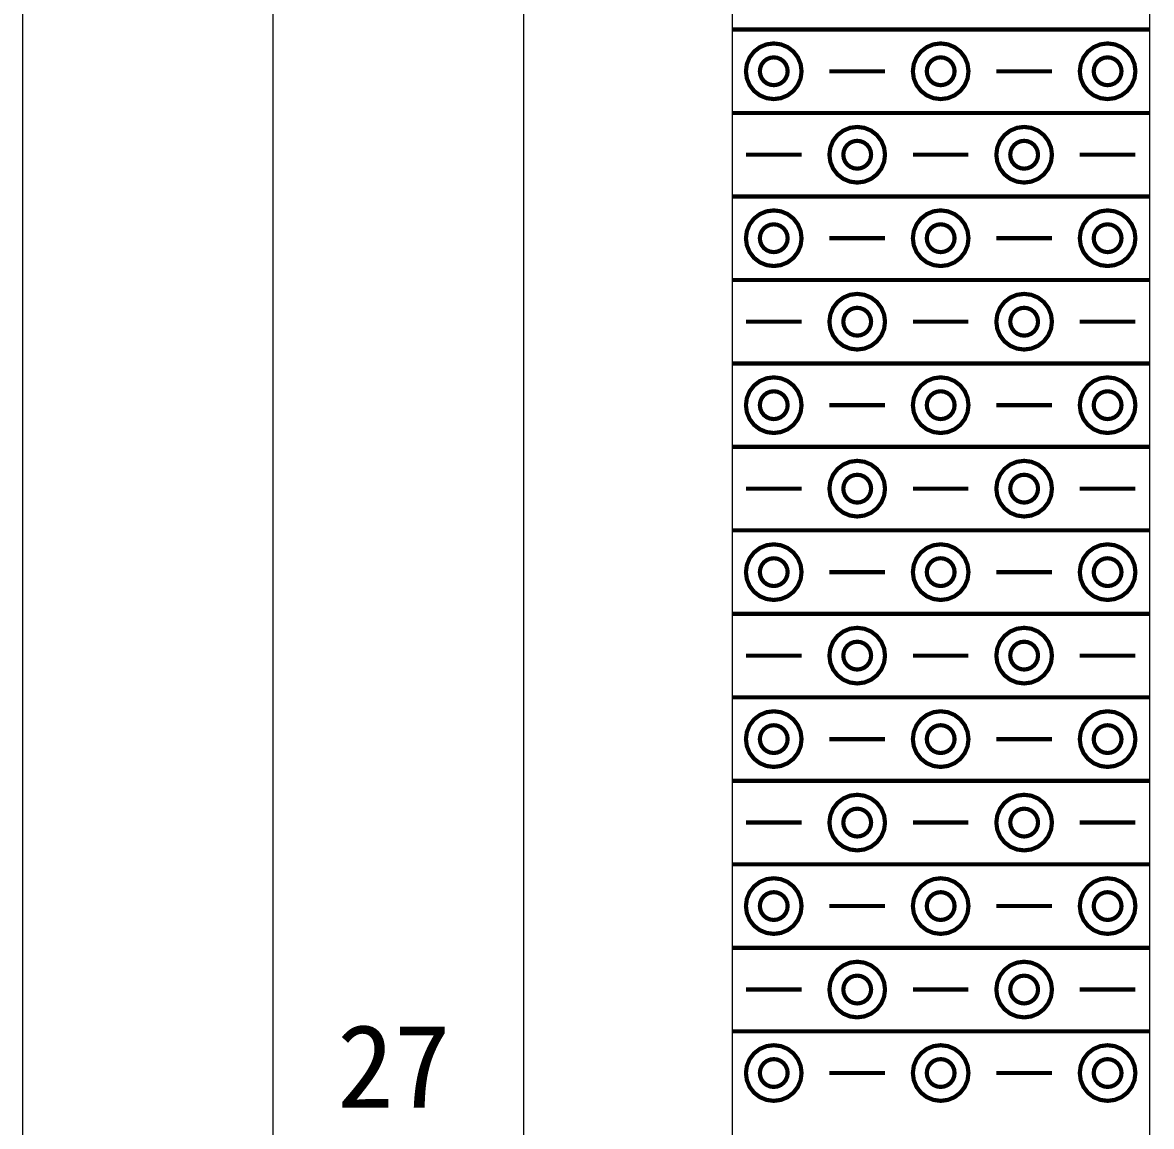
# Model space of a CAD drawing. Header units: inches. Extents: x -27 to 109, y -598 to 26.
# Drawn here: x 14.68 to 20.09, y -151.56 to -146.27 of the extents above; entities that cross this region are included whole.
import ezdxf

# ---------------------------------------------------------------- set-up
doc = ezdxf.new("R2010")
doc.units = ezdxf.units.IN
doc.header["$MEASUREMENT"] = 0
doc.layers.get('0').update_dxf_attribs({"lineweight": 0})
doc.styles.add('宋体', font='')
doc.styles.get('宋体').set_extended_font_data('宋体')

# ---------------------------------------------------------------- blocks, each defined once
blk = doc.blocks.new('lr_block_25')
at = {"color": 7, "const_width": 0.02}
for points in [[(18.0817, -146.3037), (18.8817, -146.3037)], [(18.8817, -146.3037), (19.6817, -146.3037)], [(19.6817, -146.3037), (20.0817, -146.3037)], [(18.415, -146.5037), (18.4105, -146.4692), (18.3971, -146.4371), (18.3759, -146.4095), (18.3483, -146.3883), (18.3162, -146.3749), (18.2817, -146.3704), (18.2471, -146.3749), (18.215, -146.3883), (18.1874, -146.4095), (18.1662, -146.4371), (18.1529, -146.4692), (18.1483, -146.5037), (18.1529, -146.5383), (18.1662, -146.5704), (18.1874, -146.598), (18.215, -146.6192), (18.2471, -146.6325), (18.2817, -146.6371), (18.3162, -146.6325), (18.3483, -146.6192), (18.3759, -146.598), (18.3971, -146.5704), (18.4105, -146.5383), (18.415, -146.5037)], [(19.215, -146.5037), (19.2105, -146.4692), (19.1971, -146.4371), (19.1759, -146.4095), (19.1483, -146.3883), (19.1162, -146.3749), (19.0817, -146.3704), (19.0471, -146.3749), (19.015, -146.3883), (18.9874, -146.4095), (18.9662, -146.4371), (18.9529, -146.4692), (18.9483, -146.5037), (18.9529, -146.5383), (18.9662, -146.5704), (18.9874, -146.598), (19.015, -146.6192), (19.0471, -146.6325), (19.0817, -146.6371), (19.1162, -146.6325), (19.1483, -146.6192), (19.1759, -146.598), (19.1971, -146.5704), (19.2105, -146.5383), (19.215, -146.5037)], [(20.015, -146.5037), (20.0105, -146.4692), (19.9971, -146.4371), (19.9759, -146.4095), (19.9483, -146.3883), (19.9162, -146.3749), (19.8817, -146.3704), (19.8471, -146.3749), (19.815, -146.3883), (19.7874, -146.4095), (19.7662, -146.4371), (19.7529, -146.4692), (19.7483, -146.5037), (19.7529, -146.5383), (19.7662, -146.5704), (19.7874, -146.598), (19.815, -146.6192), (19.8471, -146.6325), (19.8817, -146.6371), (19.9162, -146.6325), (19.9483, -146.6192), (19.9759, -146.598), (19.9971, -146.5704), (20.0105, -146.5383), (20.015, -146.5037)], [(18.3483, -146.5037), (18.3461, -146.4865), (18.3394, -146.4704), (18.3289, -146.4565), (18.315, -146.446), (18.2989, -146.4393), (18.2817, -146.4371), (18.2645, -146.4393), (18.2483, -146.446), (18.2345, -146.4565), (18.2239, -146.4704), (18.2173, -146.4865), (18.215, -146.5037), (18.2173, -146.5209), (18.2239, -146.5371), (18.2345, -146.5509), (18.2483, -146.5615), (18.2645, -146.5681), (18.2817, -146.5704), (18.2989, -146.5681), (18.315, -146.5615), (18.3289, -146.5509), (18.3394, -146.5371), (18.3461, -146.5209), (18.3483, -146.5037)], [(19.1483, -146.5037), (19.1461, -146.4865), (19.1394, -146.4704), (19.1289, -146.4565), (19.115, -146.446), (19.0989, -146.4393), (19.0817, -146.4371), (19.0645, -146.4393), (19.0483, -146.446), (19.0345, -146.4565), (19.0239, -146.4704), (19.0173, -146.4865), (19.015, -146.5037), (19.0173, -146.5209), (19.0239, -146.5371), (19.0345, -146.5509), (19.0483, -146.5615), (19.0645, -146.5681), (19.0817, -146.5704), (19.0989, -146.5681), (19.115, -146.5615), (19.1289, -146.5509), (19.1394, -146.5371), (19.1461, -146.5209), (19.1483, -146.5037)], [(19.9483, -146.5037), (19.9461, -146.4865), (19.9394, -146.4704), (19.9289, -146.4565), (19.915, -146.446), (19.8989, -146.4393), (19.8817, -146.4371), (19.8645, -146.4393), (19.8483, -146.446), (19.8345, -146.4565), (19.8239, -146.4704), (19.8173, -146.4865), (19.815, -146.5037), (19.8173, -146.5209), (19.8239, -146.5371), (19.8345, -146.5509), (19.8483, -146.5615), (19.8645, -146.5681), (19.8817, -146.5704), (19.8989, -146.5681), (19.915, -146.5615), (19.9289, -146.5509), (19.9394, -146.5371), (19.9461, -146.5209), (19.9483, -146.5037)], [(18.5483, -146.5037), (18.815, -146.5037)], [(19.3483, -146.5037), (19.615, -146.5037)], [(18.0817, -146.7037), (18.8817, -146.7037)], [(18.8817, -146.7037), (19.6817, -146.7037)], [(19.6817, -146.7037), (20.0817, -146.7037)], [(18.815, -146.9037), (18.8105, -146.8692), (18.7971, -146.8371), (18.7759, -146.8095), (18.7483, -146.7883), (18.7162, -146.7749), (18.6817, -146.7704), (18.6471, -146.7749), (18.615, -146.7883), (18.5874, -146.8095), (18.5662, -146.8371), (18.5529, -146.8692), (18.5483, -146.9037), (18.5529, -146.9383), (18.5662, -146.9704), (18.5874, -146.998), (18.615, -147.0192), (18.6471, -147.0325), (18.6817, -147.0371), (18.7162, -147.0325), (18.7483, -147.0192), (18.7759, -146.998), (18.7971, -146.9704), (18.8105, -146.9383), (18.815, -146.9037)], [(19.615, -146.9037), (19.6105, -146.8692), (19.5971, -146.8371), (19.5759, -146.8095), (19.5483, -146.7883), (19.5162, -146.7749), (19.4817, -146.7704), (19.4471, -146.7749), (19.415, -146.7883), (19.3874, -146.8095), (19.3662, -146.8371), (19.3529, -146.8692), (19.3483, -146.9037), (19.3529, -146.9383), (19.3662, -146.9704), (19.3874, -146.998), (19.415, -147.0192), (19.4471, -147.0325), (19.4817, -147.0371), (19.5162, -147.0325), (19.5483, -147.0192), (19.5759, -146.998), (19.5971, -146.9704), (19.6105, -146.9383), (19.615, -146.9037)], [(18.7483, -146.9037), (18.7461, -146.8865), (18.7394, -146.8704), (18.7289, -146.8565), (18.715, -146.846), (18.6989, -146.8393), (18.6817, -146.8371), (18.6645, -146.8393), (18.6483, -146.846), (18.6345, -146.8565), (18.6239, -146.8704), (18.6173, -146.8865), (18.615, -146.9037), (18.6173, -146.9209), (18.6239, -146.9371), (18.6345, -146.9509), (18.6483, -146.9615), (18.6645, -146.9681), (18.6817, -146.9704), (18.6989, -146.9681), (18.715, -146.9615), (18.7289, -146.9509), (18.7394, -146.9371), (18.7461, -146.9209), (18.7483, -146.9037)], [(19.5483, -146.9037), (19.5461, -146.8865), (19.5394, -146.8704), (19.5289, -146.8565), (19.515, -146.846), (19.4989, -146.8393), (19.4817, -146.8371), (19.4645, -146.8393), (19.4483, -146.846), (19.4345, -146.8565), (19.4239, -146.8704), (19.4173, -146.8865), (19.415, -146.9037), (19.4173, -146.9209), (19.4239, -146.9371), (19.4345, -146.9509), (19.4483, -146.9615), (19.4645, -146.9681), (19.4817, -146.9704), (19.4989, -146.9681), (19.515, -146.9615), (19.5289, -146.9509), (19.5394, -146.9371), (19.5461, -146.9209), (19.5483, -146.9037)], [(18.415, -146.9037), (18.1483, -146.9037)], [(19.215, -146.9037), (18.9483, -146.9037)], [(20.015, -146.9037), (19.7483, -146.9037)], [(18.0817, -147.1037), (18.8817, -147.1037)], [(18.8817, -147.1037), (19.6817, -147.1037)], [(19.6817, -147.1037), (20.0817, -147.1037)], [(18.415, -147.3037), (18.4105, -147.2692), (18.3971, -147.2371), (18.3759, -147.2095), (18.3483, -147.1883), (18.3162, -147.1749), (18.2817, -147.1704), (18.2471, -147.1749), (18.215, -147.1883), (18.1874, -147.2095), (18.1662, -147.2371), (18.1529, -147.2692), (18.1483, -147.3037), (18.1529, -147.3383), (18.1662, -147.3704), (18.1874, -147.398), (18.215, -147.4192), (18.2471, -147.4325), (18.2817, -147.4371), (18.3162, -147.4325), (18.3483, -147.4192), (18.3759, -147.398), (18.3971, -147.3704), (18.4105, -147.3383), (18.415, -147.3037)], [(19.215, -147.3037), (19.2105, -147.2692), (19.1971, -147.2371), (19.1759, -147.2095), (19.1483, -147.1883), (19.1162, -147.1749), (19.0817, -147.1704), (19.0471, -147.1749), (19.015, -147.1883), (18.9874, -147.2095), (18.9662, -147.2371), (18.9529, -147.2692), (18.9483, -147.3037), (18.9529, -147.3383), (18.9662, -147.3704), (18.9874, -147.398), (19.015, -147.4192), (19.0471, -147.4325), (19.0817, -147.4371), (19.1162, -147.4325), (19.1483, -147.4192), (19.1759, -147.398), (19.1971, -147.3704), (19.2105, -147.3383), (19.215, -147.3037)], [(20.015, -147.3037), (20.0105, -147.2692), (19.9971, -147.2371), (19.9759, -147.2095), (19.9483, -147.1883), (19.9162, -147.1749), (19.8817, -147.1704), (19.8471, -147.1749), (19.815, -147.1883), (19.7874, -147.2095), (19.7662, -147.2371), (19.7529, -147.2692), (19.7483, -147.3037), (19.7529, -147.3383), (19.7662, -147.3704), (19.7874, -147.398), (19.815, -147.4192), (19.8471, -147.4325), (19.8817, -147.4371), (19.9162, -147.4325), (19.9483, -147.4192), (19.9759, -147.398), (19.9971, -147.3704), (20.0105, -147.3383), (20.015, -147.3037)], [(18.3483, -147.3037), (18.3461, -147.2865), (18.3394, -147.2704), (18.3289, -147.2565), (18.315, -147.246), (18.2989, -147.2393), (18.2817, -147.2371), (18.2645, -147.2393), (18.2483, -147.246), (18.2345, -147.2565), (18.2239, -147.2704), (18.2173, -147.2865), (18.215, -147.3037), (18.2173, -147.3209), (18.2239, -147.3371), (18.2345, -147.3509), (18.2483, -147.3615), (18.2645, -147.3681), (18.2817, -147.3704), (18.2989, -147.3681), (18.315, -147.3615), (18.3289, -147.3509), (18.3394, -147.3371), (18.3461, -147.3209), (18.3483, -147.3037)], [(19.1483, -147.3037), (19.1461, -147.2865), (19.1394, -147.2704), (19.1289, -147.2565), (19.115, -147.246), (19.0989, -147.2393), (19.0817, -147.2371), (19.0645, -147.2393), (19.0483, -147.246), (19.0345, -147.2565), (19.0239, -147.2704), (19.0173, -147.2865), (19.015, -147.3037), (19.0173, -147.3209), (19.0239, -147.3371), (19.0345, -147.3509), (19.0483, -147.3615), (19.0645, -147.3681), (19.0817, -147.3704), (19.0989, -147.3681), (19.115, -147.3615), (19.1289, -147.3509), (19.1394, -147.3371), (19.1461, -147.3209), (19.1483, -147.3037)], [(19.9483, -147.3037), (19.9461, -147.2865), (19.9394, -147.2704), (19.9289, -147.2565), (19.915, -147.246), (19.8989, -147.2393), (19.8817, -147.2371), (19.8645, -147.2393), (19.8483, -147.246), (19.8345, -147.2565), (19.8239, -147.2704), (19.8173, -147.2865), (19.815, -147.3037), (19.8173, -147.3209), (19.8239, -147.3371), (19.8345, -147.3509), (19.8483, -147.3615), (19.8645, -147.3681), (19.8817, -147.3704), (19.8989, -147.3681), (19.915, -147.3615), (19.9289, -147.3509), (19.9394, -147.3371), (19.9461, -147.3209), (19.9483, -147.3037)], [(18.5483, -147.3037), (18.815, -147.3037)], [(19.3483, -147.3037), (19.615, -147.3037)], [(18.0817, -147.5037), (18.8817, -147.5037)], [(18.8817, -147.5037), (19.6817, -147.5037)], [(19.6817, -147.5037), (20.0817, -147.5037)], [(18.815, -147.7037), (18.8105, -147.6692), (18.7971, -147.6371), (18.7759, -147.6095), (18.7483, -147.5883), (18.7162, -147.5749), (18.6817, -147.5704), (18.6471, -147.5749), (18.615, -147.5883), (18.5874, -147.6095), (18.5662, -147.6371), (18.5529, -147.6692), (18.5483, -147.7037), (18.5529, -147.7383), (18.5662, -147.7704), (18.5874, -147.798), (18.615, -147.8192), (18.6471, -147.8325), (18.6817, -147.8371), (18.7162, -147.8325), (18.7483, -147.8192), (18.7759, -147.798), (18.7971, -147.7704), (18.8105, -147.7383), (18.815, -147.7037)], [(19.615, -147.7037), (19.6105, -147.6692), (19.5971, -147.6371), (19.5759, -147.6095), (19.5483, -147.5883), (19.5162, -147.5749), (19.4817, -147.5704), (19.4471, -147.5749), (19.415, -147.5883), (19.3874, -147.6095), (19.3662, -147.6371), (19.3529, -147.6692), (19.3483, -147.7037), (19.3529, -147.7383), (19.3662, -147.7704), (19.3874, -147.798), (19.415, -147.8192), (19.4471, -147.8325), (19.4817, -147.8371), (19.5162, -147.8325), (19.5483, -147.8192), (19.5759, -147.798), (19.5971, -147.7704), (19.6105, -147.7383), (19.615, -147.7037)], [(18.7483, -147.7037), (18.7461, -147.6865), (18.7394, -147.6704), (18.7289, -147.6565), (18.715, -147.646), (18.6989, -147.6393), (18.6817, -147.6371), (18.6645, -147.6393), (18.6483, -147.646), (18.6345, -147.6565), (18.6239, -147.6704), (18.6173, -147.6865), (18.615, -147.7037), (18.6173, -147.7209), (18.6239, -147.7371), (18.6345, -147.7509), (18.6483, -147.7615), (18.6645, -147.7681), (18.6817, -147.7704), (18.6989, -147.7681), (18.715, -147.7615), (18.7289, -147.7509), (18.7394, -147.7371), (18.7461, -147.7209), (18.7483, -147.7037)], [(19.5483, -147.7037), (19.5461, -147.6865), (19.5394, -147.6704), (19.5289, -147.6565), (19.515, -147.646), (19.4989, -147.6393), (19.4817, -147.6371), (19.4645, -147.6393), (19.4483, -147.646), (19.4345, -147.6565), (19.4239, -147.6704), (19.4173, -147.6865), (19.415, -147.7037), (19.4173, -147.7209), (19.4239, -147.7371), (19.4345, -147.7509), (19.4483, -147.7615), (19.4645, -147.7681), (19.4817, -147.7704), (19.4989, -147.7681), (19.515, -147.7615), (19.5289, -147.7509), (19.5394, -147.7371), (19.5461, -147.7209), (19.5483, -147.7037)], [(18.415, -147.7037), (18.1483, -147.7037)], [(19.215, -147.7037), (18.9483, -147.7037)], [(20.015, -147.7037), (19.7483, -147.7037)], [(18.0817, -147.9037), (18.8817, -147.9037)], [(18.8817, -147.9037), (19.6817, -147.9037)], [(19.6817, -147.9037), (20.0817, -147.9037)], [(18.415, -148.1037), (18.4105, -148.0692), (18.3971, -148.0371), (18.3759, -148.0095), (18.3483, -147.9883), (18.3162, -147.9749), (18.2817, -147.9704), (18.2471, -147.9749), (18.215, -147.9883), (18.1874, -148.0095), (18.1662, -148.0371), (18.1529, -148.0692), (18.1483, -148.1037), (18.1529, -148.1383), (18.1662, -148.1704), (18.1874, -148.198), (18.215, -148.2192), (18.2471, -148.2325), (18.2817, -148.2371), (18.3162, -148.2325), (18.3483, -148.2192), (18.3759, -148.198), (18.3971, -148.1704), (18.4105, -148.1383), (18.415, -148.1037)], [(19.215, -148.1037), (19.2105, -148.0692), (19.1971, -148.0371), (19.1759, -148.0095), (19.1483, -147.9883), (19.1162, -147.9749), (19.0817, -147.9704), (19.0471, -147.9749), (19.015, -147.9883), (18.9874, -148.0095), (18.9662, -148.0371), (18.9529, -148.0692), (18.9483, -148.1037), (18.9529, -148.1383), (18.9662, -148.1704), (18.9874, -148.198), (19.015, -148.2192), (19.0471, -148.2325), (19.0817, -148.2371), (19.1162, -148.2325), (19.1483, -148.2192), (19.1759, -148.198), (19.1971, -148.1704), (19.2105, -148.1383), (19.215, -148.1037)], [(20.015, -148.1037), (20.0105, -148.0692), (19.9971, -148.0371), (19.9759, -148.0095), (19.9483, -147.9883), (19.9162, -147.9749), (19.8817, -147.9704), (19.8471, -147.9749), (19.815, -147.9883), (19.7874, -148.0095), (19.7662, -148.0371), (19.7529, -148.0692), (19.7483, -148.1037), (19.7529, -148.1383), (19.7662, -148.1704), (19.7874, -148.198), (19.815, -148.2192), (19.8471, -148.2325), (19.8817, -148.2371), (19.9162, -148.2325), (19.9483, -148.2192), (19.9759, -148.198), (19.9971, -148.1704), (20.0105, -148.1383), (20.015, -148.1037)], [(18.3483, -148.1037), (18.3461, -148.0865), (18.3394, -148.0704), (18.3289, -148.0565), (18.315, -148.046), (18.2989, -148.0393), (18.2817, -148.0371), (18.2645, -148.0393), (18.2483, -148.046), (18.2345, -148.0565), (18.2239, -148.0704), (18.2173, -148.0865), (18.215, -148.1037), (18.2173, -148.1209), (18.2239, -148.1371), (18.2345, -148.1509), (18.2483, -148.1615), (18.2645, -148.1681), (18.2817, -148.1704), (18.2989, -148.1681), (18.315, -148.1615), (18.3289, -148.1509), (18.3394, -148.1371), (18.3461, -148.1209), (18.3483, -148.1037)], [(19.1483, -148.1037), (19.1461, -148.0865), (19.1394, -148.0704), (19.1289, -148.0565), (19.115, -148.046), (19.0989, -148.0393), (19.0817, -148.0371), (19.0645, -148.0393), (19.0483, -148.046), (19.0345, -148.0565), (19.0239, -148.0704), (19.0173, -148.0865), (19.015, -148.1037), (19.0173, -148.1209), (19.0239, -148.1371), (19.0345, -148.1509), (19.0483, -148.1615), (19.0645, -148.1681), (19.0817, -148.1704), (19.0989, -148.1681), (19.115, -148.1615), (19.1289, -148.1509), (19.1394, -148.1371), (19.1461, -148.1209), (19.1483, -148.1037)], [(19.9483, -148.1037), (19.9461, -148.0865), (19.9394, -148.0704), (19.9289, -148.0565), (19.915, -148.046), (19.8989, -148.0393), (19.8817, -148.0371), (19.8645, -148.0393), (19.8483, -148.046), (19.8345, -148.0565), (19.8239, -148.0704), (19.8173, -148.0865), (19.815, -148.1037), (19.8173, -148.1209), (19.8239, -148.1371), (19.8345, -148.1509), (19.8483, -148.1615), (19.8645, -148.1681), (19.8817, -148.1704), (19.8989, -148.1681), (19.915, -148.1615), (19.9289, -148.1509), (19.9394, -148.1371), (19.9461, -148.1209), (19.9483, -148.1037)], [(18.5483, -148.1037), (18.815, -148.1037)], [(19.3483, -148.1037), (19.615, -148.1037)], [(18.0817, -148.3037), (18.8817, -148.3037)], [(18.8817, -148.3037), (19.6817, -148.3037)], [(19.6817, -148.3037), (20.0817, -148.3037)], [(18.815, -148.5037), (18.8105, -148.4692), (18.7971, -148.4371), (18.7759, -148.4095), (18.7483, -148.3883), (18.7162, -148.3749), (18.6817, -148.3704), (18.6471, -148.3749), (18.615, -148.3883), (18.5874, -148.4095), (18.5662, -148.4371), (18.5529, -148.4692), (18.5483, -148.5037), (18.5529, -148.5383), (18.5662, -148.5704), (18.5874, -148.598), (18.615, -148.6192), (18.6471, -148.6325), (18.6817, -148.6371), (18.7162, -148.6325), (18.7483, -148.6192), (18.7759, -148.598), (18.7971, -148.5704), (18.8105, -148.5383), (18.815, -148.5037)], [(19.615, -148.5037), (19.6105, -148.4692), (19.5971, -148.4371), (19.5759, -148.4095), (19.5483, -148.3883), (19.5162, -148.3749), (19.4817, -148.3704), (19.4471, -148.3749), (19.415, -148.3883), (19.3874, -148.4095), (19.3662, -148.4371), (19.3529, -148.4692), (19.3483, -148.5037), (19.3529, -148.5383), (19.3662, -148.5704), (19.3874, -148.598), (19.415, -148.6192), (19.4471, -148.6325), (19.4817, -148.6371), (19.5162, -148.6325), (19.5483, -148.6192), (19.5759, -148.598), (19.5971, -148.5704), (19.6105, -148.5383), (19.615, -148.5037)], [(18.7483, -148.5037), (18.7461, -148.4865), (18.7394, -148.4704), (18.7289, -148.4565), (18.715, -148.446), (18.6989, -148.4393), (18.6817, -148.4371), (18.6645, -148.4393), (18.6483, -148.446), (18.6345, -148.4565), (18.6239, -148.4704), (18.6173, -148.4865), (18.615, -148.5037), (18.6173, -148.5209), (18.6239, -148.5371), (18.6345, -148.5509), (18.6483, -148.5615), (18.6645, -148.5681), (18.6817, -148.5704), (18.6989, -148.5681), (18.715, -148.5615), (18.7289, -148.5509), (18.7394, -148.5371), (18.7461, -148.5209), (18.7483, -148.5037)], [(19.5483, -148.5037), (19.5461, -148.4865), (19.5394, -148.4704), (19.5289, -148.4565), (19.515, -148.446), (19.4989, -148.4393), (19.4817, -148.4371), (19.4645, -148.4393), (19.4483, -148.446), (19.4345, -148.4565), (19.4239, -148.4704), (19.4173, -148.4865), (19.415, -148.5037), (19.4173, -148.5209), (19.4239, -148.5371), (19.4345, -148.5509), (19.4483, -148.5615), (19.4645, -148.5681), (19.4817, -148.5704), (19.4989, -148.5681), (19.515, -148.5615), (19.5289, -148.5509), (19.5394, -148.5371), (19.5461, -148.5209), (19.5483, -148.5037)], [(18.415, -148.5037), (18.1483, -148.5037)], [(19.215, -148.5037), (18.9483, -148.5037)], [(20.015, -148.5037), (19.7483, -148.5037)], [(18.0817, -148.7037), (18.8817, -148.7037)], [(18.8817, -148.7037), (19.6817, -148.7037)], [(19.6817, -148.7037), (20.0817, -148.7037)], [(18.415, -148.9037), (18.4105, -148.8692), (18.3971, -148.8371), (18.3759, -148.8095), (18.3483, -148.7883), (18.3162, -148.7749), (18.2817, -148.7704), (18.2471, -148.7749), (18.215, -148.7883), (18.1874, -148.8095), (18.1662, -148.8371), (18.1529, -148.8692), (18.1483, -148.9037), (18.1529, -148.9383), (18.1662, -148.9704), (18.1874, -148.998), (18.215, -149.0192), (18.2471, -149.0325), (18.2817, -149.0371), (18.3162, -149.0325), (18.3483, -149.0192), (18.3759, -148.998), (18.3971, -148.9704), (18.4105, -148.9383), (18.415, -148.9037)], [(19.215, -148.9037), (19.2105, -148.8692), (19.1971, -148.8371), (19.1759, -148.8095), (19.1483, -148.7883), (19.1162, -148.7749), (19.0817, -148.7704), (19.0471, -148.7749), (19.015, -148.7883), (18.9874, -148.8095), (18.9662, -148.8371), (18.9529, -148.8692), (18.9483, -148.9037), (18.9529, -148.9383), (18.9662, -148.9704), (18.9874, -148.998), (19.015, -149.0192), (19.0471, -149.0325), (19.0817, -149.0371), (19.1162, -149.0325), (19.1483, -149.0192), (19.1759, -148.998), (19.1971, -148.9704), (19.2105, -148.9383), (19.215, -148.9037)], [(20.015, -148.9037), (20.0105, -148.8692), (19.9971, -148.8371), (19.9759, -148.8095), (19.9483, -148.7883), (19.9162, -148.7749), (19.8817, -148.7704), (19.8471, -148.7749), (19.815, -148.7883), (19.7874, -148.8095), (19.7662, -148.8371), (19.7529, -148.8692), (19.7483, -148.9037), (19.7529, -148.9383), (19.7662, -148.9704), (19.7874, -148.998), (19.815, -149.0192), (19.8471, -149.0325), (19.8817, -149.0371), (19.9162, -149.0325), (19.9483, -149.0192), (19.9759, -148.998), (19.9971, -148.9704), (20.0105, -148.9383), (20.015, -148.9037)], [(18.3483, -148.9037), (18.3461, -148.8865), (18.3394, -148.8704), (18.3289, -148.8565), (18.315, -148.846), (18.2989, -148.8393), (18.2817, -148.8371), (18.2645, -148.8393), (18.2483, -148.846), (18.2345, -148.8565), (18.2239, -148.8704), (18.2173, -148.8865), (18.215, -148.9037), (18.2173, -148.9209), (18.2239, -148.9371), (18.2345, -148.9509), (18.2483, -148.9615), (18.2645, -148.9681), (18.2817, -148.9704), (18.2989, -148.9681), (18.315, -148.9615), (18.3289, -148.9509), (18.3394, -148.9371), (18.3461, -148.9209), (18.3483, -148.9037)], [(19.1483, -148.9037), (19.1461, -148.8865), (19.1394, -148.8704), (19.1289, -148.8565), (19.115, -148.846), (19.0989, -148.8393), (19.0817, -148.8371), (19.0645, -148.8393), (19.0483, -148.846), (19.0345, -148.8565), (19.0239, -148.8704), (19.0173, -148.8865), (19.015, -148.9037), (19.0173, -148.9209), (19.0239, -148.9371), (19.0345, -148.9509), (19.0483, -148.9615), (19.0645, -148.9681), (19.0817, -148.9704), (19.0989, -148.9681), (19.115, -148.9615), (19.1289, -148.9509), (19.1394, -148.9371), (19.1461, -148.9209), (19.1483, -148.9037)], [(19.9483, -148.9037), (19.9461, -148.8865), (19.9394, -148.8704), (19.9289, -148.8565), (19.915, -148.846), (19.8989, -148.8393), (19.8817, -148.8371), (19.8645, -148.8393), (19.8483, -148.846), (19.8345, -148.8565), (19.8239, -148.8704), (19.8173, -148.8865), (19.815, -148.9037), (19.8173, -148.9209), (19.8239, -148.9371), (19.8345, -148.9509), (19.8483, -148.9615), (19.8645, -148.9681), (19.8817, -148.9704), (19.8989, -148.9681), (19.915, -148.9615), (19.9289, -148.9509), (19.9394, -148.9371), (19.9461, -148.9209), (19.9483, -148.9037)], [(18.5483, -148.9037), (18.815, -148.9037)], [(19.3483, -148.9037), (19.615, -148.9037)], [(18.0817, -149.1037), (18.8817, -149.1037)], [(18.8817, -149.1037), (19.6817, -149.1037)], [(19.6817, -149.1037), (20.0817, -149.1037)], [(18.815, -149.3037), (18.8105, -149.2692), (18.7971, -149.2371), (18.7759, -149.2095), (18.7483, -149.1883), (18.7162, -149.1749), (18.6817, -149.1704), (18.6471, -149.1749), (18.615, -149.1883), (18.5874, -149.2095), (18.5662, -149.2371), (18.5529, -149.2692), (18.5483, -149.3037), (18.5529, -149.3383), (18.5662, -149.3704), (18.5874, -149.398), (18.615, -149.4192), (18.6471, -149.4325), (18.6817, -149.4371), (18.7162, -149.4325), (18.7483, -149.4192), (18.7759, -149.398), (18.7971, -149.3704), (18.8105, -149.3383), (18.815, -149.3037)], [(19.615, -149.3037), (19.6105, -149.2692), (19.5971, -149.2371), (19.5759, -149.2095), (19.5483, -149.1883), (19.5162, -149.1749), (19.4817, -149.1704), (19.4471, -149.1749), (19.415, -149.1883), (19.3874, -149.2095), (19.3662, -149.2371), (19.3529, -149.2692), (19.3483, -149.3037), (19.3529, -149.3383), (19.3662, -149.3704), (19.3874, -149.398), (19.415, -149.4192), (19.4471, -149.4325), (19.4817, -149.4371), (19.5162, -149.4325), (19.5483, -149.4192), (19.5759, -149.398), (19.5971, -149.3704), (19.6105, -149.3383), (19.615, -149.3037)], [(18.7483, -149.3037), (18.7461, -149.2865), (18.7394, -149.2704), (18.7289, -149.2565), (18.715, -149.246), (18.6989, -149.2393), (18.6817, -149.2371), (18.6645, -149.2393), (18.6483, -149.246), (18.6345, -149.2565), (18.6239, -149.2704), (18.6173, -149.2865), (18.615, -149.3037), (18.6173, -149.3209), (18.6239, -149.3371), (18.6345, -149.3509), (18.6483, -149.3615), (18.6645, -149.3681), (18.6817, -149.3704), (18.6989, -149.3681), (18.715, -149.3615), (18.7289, -149.3509), (18.7394, -149.3371), (18.7461, -149.3209), (18.7483, -149.3037)], [(19.5483, -149.3037), (19.5461, -149.2865), (19.5394, -149.2704), (19.5289, -149.2565), (19.515, -149.246), (19.4989, -149.2393), (19.4817, -149.2371), (19.4645, -149.2393), (19.4483, -149.246), (19.4345, -149.2565), (19.4239, -149.2704), (19.4173, -149.2865), (19.415, -149.3037), (19.4173, -149.3209), (19.4239, -149.3371), (19.4345, -149.3509), (19.4483, -149.3615), (19.4645, -149.3681), (19.4817, -149.3704), (19.4989, -149.3681), (19.515, -149.3615), (19.5289, -149.3509), (19.5394, -149.3371), (19.5461, -149.3209), (19.5483, -149.3037)], [(18.415, -149.3037), (18.1483, -149.3037)], [(19.215, -149.3037), (18.9483, -149.3037)], [(20.015, -149.3037), (19.7483, -149.3037)], [(18.0817, -149.5037), (18.8817, -149.5037)], [(18.8817, -149.5037), (19.6817, -149.5037)], [(19.6817, -149.5037), (20.0817, -149.5037)], [(18.415, -149.7037), (18.4105, -149.6692), (18.3971, -149.6371), (18.3759, -149.6095), (18.3483, -149.5883), (18.3162, -149.5749), (18.2817, -149.5704), (18.2471, -149.5749), (18.215, -149.5883), (18.1874, -149.6095), (18.1662, -149.6371), (18.1529, -149.6692), (18.1483, -149.7037), (18.1529, -149.7383), (18.1662, -149.7704), (18.1874, -149.798), (18.215, -149.8192), (18.2471, -149.8325), (18.2817, -149.8371), (18.3162, -149.8325), (18.3483, -149.8192), (18.3759, -149.798), (18.3971, -149.7704), (18.4105, -149.7383), (18.415, -149.7037)], [(19.215, -149.7037), (19.2105, -149.6692), (19.1971, -149.6371), (19.1759, -149.6095), (19.1483, -149.5883), (19.1162, -149.5749), (19.0817, -149.5704), (19.0471, -149.5749), (19.015, -149.5883), (18.9874, -149.6095), (18.9662, -149.6371), (18.9529, -149.6692), (18.9483, -149.7037), (18.9529, -149.7383), (18.9662, -149.7704), (18.9874, -149.798), (19.015, -149.8192), (19.0471, -149.8325), (19.0817, -149.8371), (19.1162, -149.8325), (19.1483, -149.8192), (19.1759, -149.798), (19.1971, -149.7704), (19.2105, -149.7383), (19.215, -149.7037)], [(20.015, -149.7037), (20.0105, -149.6692), (19.9971, -149.6371), (19.9759, -149.6095), (19.9483, -149.5883), (19.9162, -149.5749), (19.8817, -149.5704), (19.8471, -149.5749), (19.815, -149.5883), (19.7874, -149.6095), (19.7662, -149.6371), (19.7529, -149.6692), (19.7483, -149.7037), (19.7529, -149.7383), (19.7662, -149.7704), (19.7874, -149.798), (19.815, -149.8192), (19.8471, -149.8325), (19.8817, -149.8371), (19.9162, -149.8325), (19.9483, -149.8192), (19.9759, -149.798), (19.9971, -149.7704), (20.0105, -149.7383), (20.015, -149.7037)], [(18.3483, -149.7037), (18.3461, -149.6865), (18.3394, -149.6704), (18.3289, -149.6565), (18.315, -149.646), (18.2989, -149.6393), (18.2817, -149.6371), (18.2645, -149.6393), (18.2483, -149.646), (18.2345, -149.6565), (18.2239, -149.6704), (18.2173, -149.6865), (18.215, -149.7037), (18.2173, -149.7209), (18.2239, -149.7371), (18.2345, -149.7509), (18.2483, -149.7615), (18.2645, -149.7681), (18.2817, -149.7704), (18.2989, -149.7681), (18.315, -149.7615), (18.3289, -149.7509), (18.3394, -149.7371), (18.3461, -149.7209), (18.3483, -149.7037)], [(19.1483, -149.7037), (19.1461, -149.6865), (19.1394, -149.6704), (19.1289, -149.6565), (19.115, -149.646), (19.0989, -149.6393), (19.0817, -149.6371), (19.0645, -149.6393), (19.0483, -149.646), (19.0345, -149.6565), (19.0239, -149.6704), (19.0173, -149.6865), (19.015, -149.7037), (19.0173, -149.7209), (19.0239, -149.7371), (19.0345, -149.7509), (19.0483, -149.7615), (19.0645, -149.7681), (19.0817, -149.7704), (19.0989, -149.7681), (19.115, -149.7615), (19.1289, -149.7509), (19.1394, -149.7371), (19.1461, -149.7209), (19.1483, -149.7037)], [(19.9483, -149.7037), (19.9461, -149.6865), (19.9394, -149.6704), (19.9289, -149.6565), (19.915, -149.646), (19.8989, -149.6393), (19.8817, -149.6371), (19.8645, -149.6393), (19.8483, -149.646), (19.8345, -149.6565), (19.8239, -149.6704), (19.8173, -149.6865), (19.815, -149.7037), (19.8173, -149.7209), (19.8239, -149.7371), (19.8345, -149.7509), (19.8483, -149.7615), (19.8645, -149.7681), (19.8817, -149.7704), (19.8989, -149.7681), (19.915, -149.7615), (19.9289, -149.7509), (19.9394, -149.7371), (19.9461, -149.7209), (19.9483, -149.7037)], [(18.5483, -149.7037), (18.815, -149.7037)], [(19.3483, -149.7037), (19.615, -149.7037)], [(18.0817, -149.9037), (18.8817, -149.9037)], [(18.8817, -149.9037), (19.6817, -149.9037)], [(19.6817, -149.9037), (20.0817, -149.9037)], [(18.815, -150.1037), (18.8105, -150.0692), (18.7971, -150.0371), (18.7759, -150.0095), (18.7483, -149.9883), (18.7162, -149.9749), (18.6817, -149.9704), (18.6471, -149.9749), (18.615, -149.9883), (18.5874, -150.0095), (18.5662, -150.0371), (18.5529, -150.0692), (18.5483, -150.1037), (18.5529, -150.1383), (18.5662, -150.1704), (18.5874, -150.198), (18.615, -150.2192), (18.6471, -150.2325), (18.6817, -150.2371), (18.7162, -150.2325), (18.7483, -150.2192), (18.7759, -150.198), (18.7971, -150.1704), (18.8105, -150.1383), (18.815, -150.1037)], [(19.615, -150.1037), (19.6105, -150.0692), (19.5971, -150.0371), (19.5759, -150.0095), (19.5483, -149.9883), (19.5162, -149.9749), (19.4817, -149.9704), (19.4471, -149.9749), (19.415, -149.9883), (19.3874, -150.0095), (19.3662, -150.0371), (19.3529, -150.0692), (19.3483, -150.1037), (19.3529, -150.1383), (19.3662, -150.1704), (19.3874, -150.198), (19.415, -150.2192), (19.4471, -150.2325), (19.4817, -150.2371), (19.5162, -150.2325), (19.5483, -150.2192), (19.5759, -150.198), (19.5971, -150.1704), (19.6105, -150.1383), (19.615, -150.1037)], [(18.7483, -150.1037), (18.7461, -150.0865), (18.7394, -150.0704), (18.7289, -150.0565), (18.715, -150.046), (18.6989, -150.0393), (18.6817, -150.0371), (18.6645, -150.0393), (18.6483, -150.046), (18.6345, -150.0565), (18.6239, -150.0704), (18.6173, -150.0865), (18.615, -150.1037), (18.6173, -150.1209), (18.6239, -150.1371), (18.6345, -150.1509), (18.6483, -150.1615), (18.6645, -150.1681), (18.6817, -150.1704), (18.6989, -150.1681), (18.715, -150.1615), (18.7289, -150.1509), (18.7394, -150.1371), (18.7461, -150.1209), (18.7483, -150.1037)], [(19.5483, -150.1037), (19.5461, -150.0865), (19.5394, -150.0704), (19.5289, -150.0565), (19.515, -150.046), (19.4989, -150.0393), (19.4817, -150.0371), (19.4645, -150.0393), (19.4483, -150.046), (19.4345, -150.0565), (19.4239, -150.0704), (19.4173, -150.0865), (19.415, -150.1037), (19.4173, -150.1209), (19.4239, -150.1371), (19.4345, -150.1509), (19.4483, -150.1615), (19.4645, -150.1681), (19.4817, -150.1704), (19.4989, -150.1681), (19.515, -150.1615), (19.5289, -150.1509), (19.5394, -150.1371), (19.5461, -150.1209), (19.5483, -150.1037)], [(18.415, -150.1037), (18.1483, -150.1037)], [(19.215, -150.1037), (18.9483, -150.1037)], [(20.015, -150.1037), (19.7483, -150.1037)], [(18.0817, -150.3037), (18.8817, -150.3037)], [(18.8817, -150.3037), (19.6817, -150.3037)], [(19.6817, -150.3037), (20.0817, -150.3037)], [(18.415, -150.5037), (18.4105, -150.4692), (18.3971, -150.4371), (18.3759, -150.4095), (18.3483, -150.3883), (18.3162, -150.3749), (18.2817, -150.3704), (18.2471, -150.3749), (18.215, -150.3883), (18.1874, -150.4095), (18.1662, -150.4371), (18.1529, -150.4692), (18.1483, -150.5037), (18.1529, -150.5383), (18.1662, -150.5704), (18.1874, -150.598), (18.215, -150.6192), (18.2471, -150.6325), (18.2817, -150.6371), (18.3162, -150.6325), (18.3483, -150.6192), (18.3759, -150.598), (18.3971, -150.5704), (18.4105, -150.5383), (18.415, -150.5037)], [(19.215, -150.5037), (19.2105, -150.4692), (19.1971, -150.4371), (19.1759, -150.4095), (19.1483, -150.3883), (19.1162, -150.3749), (19.0817, -150.3704), (19.0471, -150.3749), (19.015, -150.3883), (18.9874, -150.4095), (18.9662, -150.4371), (18.9529, -150.4692), (18.9483, -150.5037), (18.9529, -150.5383), (18.9662, -150.5704), (18.9874, -150.598), (19.015, -150.6192), (19.0471, -150.6325), (19.0817, -150.6371), (19.1162, -150.6325), (19.1483, -150.6192), (19.1759, -150.598), (19.1971, -150.5704), (19.2105, -150.5383), (19.215, -150.5037)], [(20.015, -150.5037), (20.0105, -150.4692), (19.9971, -150.4371), (19.9759, -150.4095), (19.9483, -150.3883), (19.9162, -150.3749), (19.8817, -150.3704), (19.8471, -150.3749), (19.815, -150.3883), (19.7874, -150.4095), (19.7662, -150.4371), (19.7529, -150.4692), (19.7483, -150.5037), (19.7529, -150.5383), (19.7662, -150.5704), (19.7874, -150.598), (19.815, -150.6192), (19.8471, -150.6325), (19.8817, -150.6371), (19.9162, -150.6325), (19.9483, -150.6192), (19.9759, -150.598), (19.9971, -150.5704), (20.0105, -150.5383), (20.015, -150.5037)], [(18.3483, -150.5037), (18.3461, -150.4865), (18.3394, -150.4704), (18.3289, -150.4565), (18.315, -150.446), (18.2989, -150.4393), (18.2817, -150.4371), (18.2645, -150.4393), (18.2483, -150.446), (18.2345, -150.4565), (18.2239, -150.4704), (18.2173, -150.4865), (18.215, -150.5037), (18.2173, -150.5209), (18.2239, -150.5371), (18.2345, -150.5509), (18.2483, -150.5615), (18.2645, -150.5681), (18.2817, -150.5704), (18.2989, -150.5681), (18.315, -150.5615), (18.3289, -150.5509), (18.3394, -150.5371), (18.3461, -150.5209), (18.3483, -150.5037)], [(19.1483, -150.5037), (19.1461, -150.4865), (19.1394, -150.4704), (19.1289, -150.4565), (19.115, -150.446), (19.0989, -150.4393), (19.0817, -150.4371), (19.0645, -150.4393), (19.0483, -150.446), (19.0345, -150.4565), (19.0239, -150.4704), (19.0173, -150.4865), (19.015, -150.5037), (19.0173, -150.5209), (19.0239, -150.5371), (19.0345, -150.5509), (19.0483, -150.5615), (19.0645, -150.5681), (19.0817, -150.5704), (19.0989, -150.5681), (19.115, -150.5615), (19.1289, -150.5509), (19.1394, -150.5371), (19.1461, -150.5209), (19.1483, -150.5037)], [(19.9483, -150.5037), (19.9461, -150.4865), (19.9394, -150.4704), (19.9289, -150.4565), (19.915, -150.446), (19.8989, -150.4393), (19.8817, -150.4371), (19.8645, -150.4393), (19.8483, -150.446), (19.8345, -150.4565), (19.8239, -150.4704), (19.8173, -150.4865), (19.815, -150.5037), (19.8173, -150.5209), (19.8239, -150.5371), (19.8345, -150.5509), (19.8483, -150.5615), (19.8645, -150.5681), (19.8817, -150.5704), (19.8989, -150.5681), (19.915, -150.5615), (19.9289, -150.5509), (19.9394, -150.5371), (19.9461, -150.5209), (19.9483, -150.5037)], [(18.5483, -150.5037), (18.815, -150.5037)], [(19.3483, -150.5037), (19.615, -150.5037)], [(18.0817, -150.7037), (18.8817, -150.7037)], [(18.8817, -150.7037), (19.6817, -150.7037)], [(19.6817, -150.7037), (20.0817, -150.7037)], [(18.815, -150.9037), (18.8105, -150.8692), (18.7971, -150.8371), (18.7759, -150.8095), (18.7483, -150.7883), (18.7162, -150.7749), (18.6817, -150.7704), (18.6471, -150.7749), (18.615, -150.7883), (18.5874, -150.8095), (18.5662, -150.8371), (18.5529, -150.8692), (18.5483, -150.9037), (18.5529, -150.9383), (18.5662, -150.9704), (18.5874, -150.998), (18.615, -151.0192), (18.6471, -151.0325), (18.6817, -151.0371), (18.7162, -151.0325), (18.7483, -151.0192), (18.7759, -150.998), (18.7971, -150.9704), (18.8105, -150.9383), (18.815, -150.9037)], [(19.615, -150.9037), (19.6105, -150.8692), (19.5971, -150.8371), (19.5759, -150.8095), (19.5483, -150.7883), (19.5162, -150.7749), (19.4817, -150.7704), (19.4471, -150.7749), (19.415, -150.7883), (19.3874, -150.8095), (19.3662, -150.8371), (19.3529, -150.8692), (19.3483, -150.9037), (19.3529, -150.9383), (19.3662, -150.9704), (19.3874, -150.998), (19.415, -151.0192), (19.4471, -151.0325), (19.4817, -151.0371), (19.5162, -151.0325), (19.5483, -151.0192), (19.5759, -150.998), (19.5971, -150.9704), (19.6105, -150.9383), (19.615, -150.9037)], [(18.7483, -150.9037), (18.7461, -150.8865), (18.7394, -150.8704), (18.7289, -150.8565), (18.715, -150.846), (18.6989, -150.8393), (18.6817, -150.8371), (18.6645, -150.8393), (18.6483, -150.846), (18.6345, -150.8565), (18.6239, -150.8704), (18.6173, -150.8865), (18.615, -150.9037), (18.6173, -150.9209), (18.6239, -150.9371), (18.6345, -150.9509), (18.6483, -150.9615), (18.6645, -150.9681), (18.6817, -150.9704), (18.6989, -150.9681), (18.715, -150.9615), (18.7289, -150.9509), (18.7394, -150.9371), (18.7461, -150.9209), (18.7483, -150.9037)], [(19.5483, -150.9037), (19.5461, -150.8865), (19.5394, -150.8704), (19.5289, -150.8565), (19.515, -150.846), (19.4989, -150.8393), (19.4817, -150.8371), (19.4645, -150.8393), (19.4483, -150.846), (19.4345, -150.8565), (19.4239, -150.8704), (19.4173, -150.8865), (19.415, -150.9037), (19.4173, -150.9209), (19.4239, -150.9371), (19.4345, -150.9509), (19.4483, -150.9615), (19.4645, -150.9681), (19.4817, -150.9704), (19.4989, -150.9681), (19.515, -150.9615), (19.5289, -150.9509), (19.5394, -150.9371), (19.5461, -150.9209), (19.5483, -150.9037)], [(18.415, -150.9037), (18.1483, -150.9037)], [(19.215, -150.9037), (18.9483, -150.9037)], [(20.015, -150.9037), (19.7483, -150.9037)], [(18.0817, -151.1037), (18.8817, -151.1037)], [(18.8817, -151.1037), (19.6817, -151.1037)], [(19.6817, -151.1037), (20.0817, -151.1037)], [(18.415, -151.3037), (18.4105, -151.2692), (18.3971, -151.2371), (18.3759, -151.2095), (18.3483, -151.1883), (18.3162, -151.1749), (18.2817, -151.1704), (18.2471, -151.1749), (18.215, -151.1883), (18.1874, -151.2095), (18.1662, -151.2371), (18.1529, -151.2692), (18.1483, -151.3037), (18.1529, -151.3383), (18.1662, -151.3704), (18.1874, -151.398), (18.215, -151.4192), (18.2471, -151.4325), (18.2817, -151.4371), (18.3162, -151.4325), (18.3483, -151.4192), (18.3759, -151.398), (18.3971, -151.3704), (18.4105, -151.3383), (18.415, -151.3037)], [(19.215, -151.3037), (19.2105, -151.2692), (19.1971, -151.2371), (19.1759, -151.2095), (19.1483, -151.1883), (19.1162, -151.1749), (19.0817, -151.1704), (19.0471, -151.1749), (19.015, -151.1883), (18.9874, -151.2095), (18.9662, -151.2371), (18.9529, -151.2692), (18.9483, -151.3037), (18.9529, -151.3383), (18.9662, -151.3704), (18.9874, -151.398), (19.015, -151.4192), (19.0471, -151.4325), (19.0817, -151.4371), (19.1162, -151.4325), (19.1483, -151.4192), (19.1759, -151.398), (19.1971, -151.3704), (19.2105, -151.3383), (19.215, -151.3037)], [(20.015, -151.3037), (20.0105, -151.2692), (19.9971, -151.2371), (19.9759, -151.2095), (19.9483, -151.1883), (19.9162, -151.1749), (19.8817, -151.1704), (19.8471, -151.1749), (19.815, -151.1883), (19.7874, -151.2095), (19.7662, -151.2371), (19.7529, -151.2692), (19.7483, -151.3037), (19.7529, -151.3383), (19.7662, -151.3704), (19.7874, -151.398), (19.815, -151.4192), (19.8471, -151.4325), (19.8817, -151.4371), (19.9162, -151.4325), (19.9483, -151.4192), (19.9759, -151.398), (19.9971, -151.3704), (20.0105, -151.3383), (20.015, -151.3037)], [(18.3483, -151.3037), (18.3461, -151.2865), (18.3394, -151.2704), (18.3289, -151.2565), (18.315, -151.246), (18.2989, -151.2393), (18.2817, -151.2371), (18.2645, -151.2393), (18.2483, -151.246), (18.2345, -151.2565), (18.2239, -151.2704), (18.2173, -151.2865), (18.215, -151.3037), (18.2173, -151.3209), (18.2239, -151.3371), (18.2345, -151.3509), (18.2483, -151.3615), (18.2645, -151.3681), (18.2817, -151.3704), (18.2989, -151.3681), (18.315, -151.3615), (18.3289, -151.3509), (18.3394, -151.3371), (18.3461, -151.3209), (18.3483, -151.3037)], [(19.1483, -151.3037), (19.1461, -151.2865), (19.1394, -151.2704), (19.1289, -151.2565), (19.115, -151.246), (19.0989, -151.2393), (19.0817, -151.2371), (19.0645, -151.2393), (19.0483, -151.246), (19.0345, -151.2565), (19.0239, -151.2704), (19.0173, -151.2865), (19.015, -151.3037), (19.0173, -151.3209), (19.0239, -151.3371), (19.0345, -151.3509), (19.0483, -151.3615), (19.0645, -151.3681), (19.0817, -151.3704), (19.0989, -151.3681), (19.115, -151.3615), (19.1289, -151.3509), (19.1394, -151.3371), (19.1461, -151.3209), (19.1483, -151.3037)], [(19.9483, -151.3037), (19.9461, -151.2865), (19.9394, -151.2704), (19.9289, -151.2565), (19.915, -151.246), (19.8989, -151.2393), (19.8817, -151.2371), (19.8645, -151.2393), (19.8483, -151.246), (19.8345, -151.2565), (19.8239, -151.2704), (19.8173, -151.2865), (19.815, -151.3037), (19.8173, -151.3209), (19.8239, -151.3371), (19.8345, -151.3509), (19.8483, -151.3615), (19.8645, -151.3681), (19.8817, -151.3704), (19.8989, -151.3681), (19.915, -151.3615), (19.9289, -151.3509), (19.9394, -151.3371), (19.9461, -151.3209), (19.9483, -151.3037)], [(18.5483, -151.3037), (18.815, -151.3037)], [(19.3483, -151.3037), (19.615, -151.3037)]]:
    blk.add_lwpolyline(points, dxfattribs=at)

msp = doc.modelspace()

# ---------------------------------------------------------------- linework, layer by layer
at = {"linetype": 'Continuous', "lineweight": 15}
for p, q in [((14.6817, 0.8962), (14.6817, -567.1838)), ((15.8817, 0.8962), (15.8817, -567.1838)), ((17.0817, 0.8962), (17.0817, -567.1838)), ((18.0817, -127.0037), (18.0817, -151.6037)), ((20.0817, -127.0037), (20.0817, -151.6037))]:
    msp.add_line(p, q, dxfattribs=at)

# ---------------------------------------------------------------- block references
at = {"color": 7}
msp.add_blockref('lr_block_25', (0, 0), dxfattribs=at)

# ---------------------------------------------------------------- texts
at = {"style": '宋体'}
msp.add_text('27', height=0.4, dxfattribs=at).set_placement((16.1891, -151.4704))

doc.saveas('drawing.dxf')
